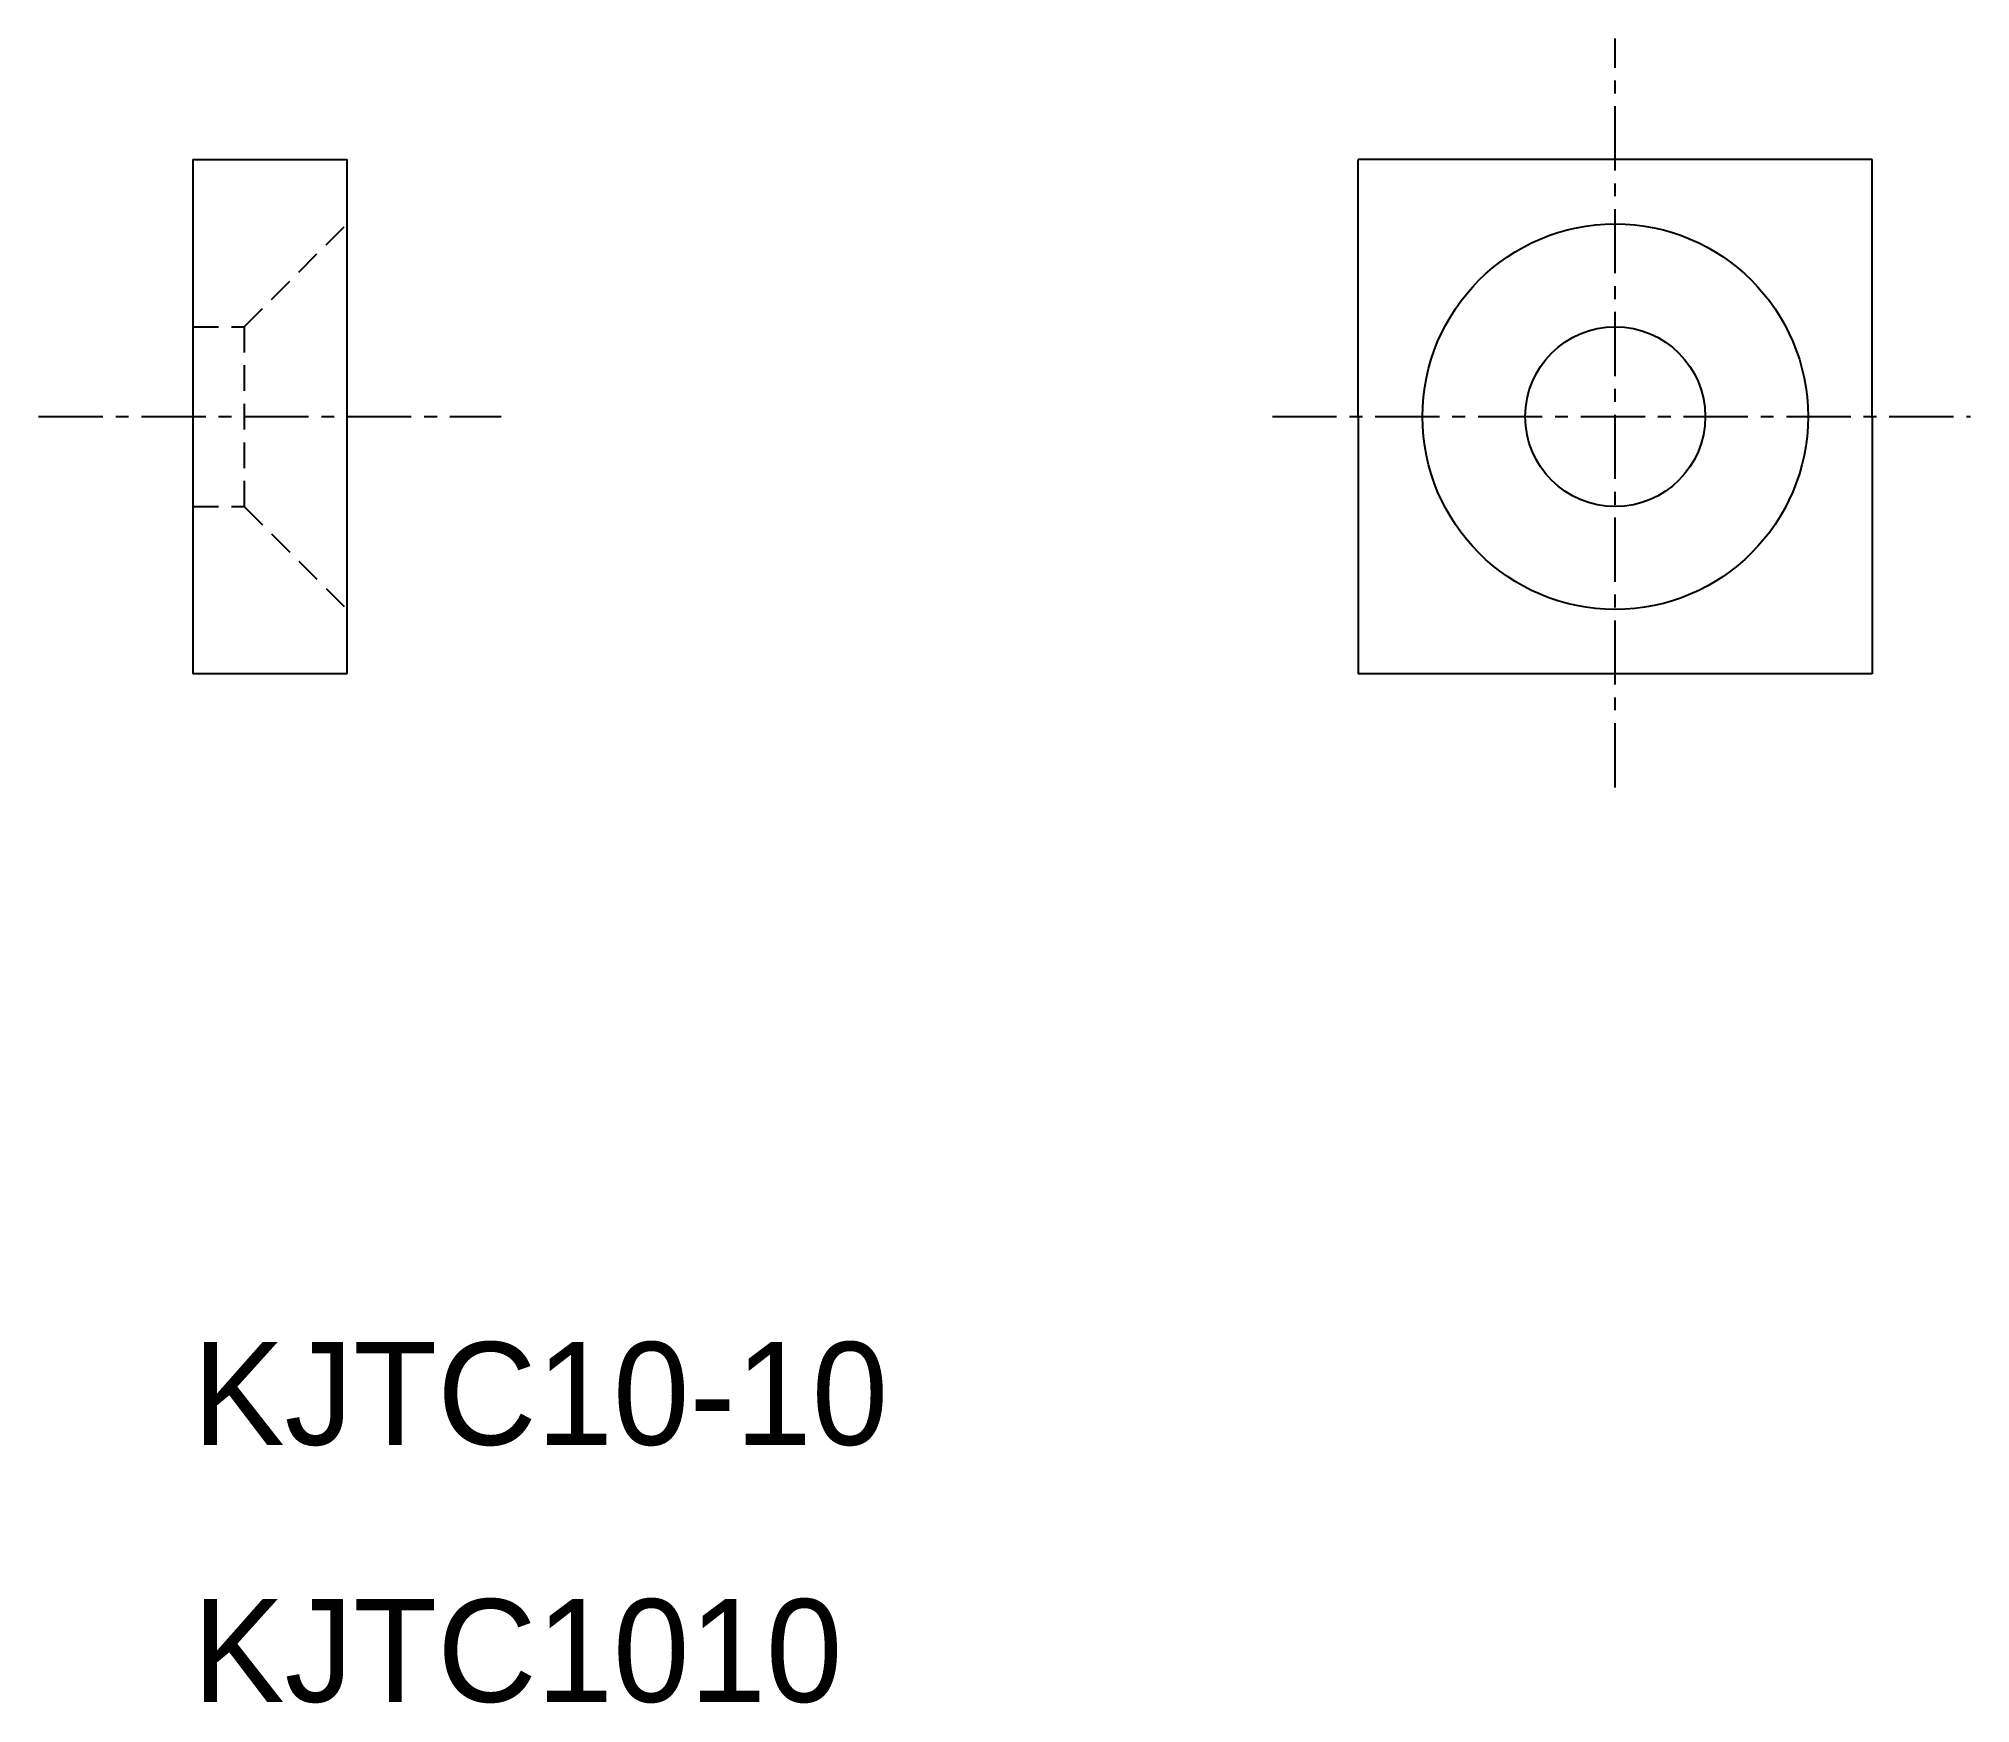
# Model space of a CAD drawing. Extents: x -926.8 to -889.2, y -1045.6 to -1013.2.
import ezdxf

# ---------------------------------------------------------------- set-up
doc = ezdxf.new("R2010")
doc.units = 0
doc.linetypes.add('CENTER', pattern=[2, 1.25, -0.25, 0.25, -0.25])
doc.linetypes.add('DASHED', pattern=[0.75, 0.5, -0.25])
doc.layers.get('0').update_dxf_attribs({"linetype": 'CONTINUOUS'})
doc.layers.add('CENTER', color=1, linetype='CENTER')

msp = doc.modelspace()

# ---------------------------------------------------------------- linework, layer by layer
at = {"color": 7, "linetype": 'CONTINUOUS'}
for p, q in [((-923.816, -1015.586), (-920.816, -1015.586)), ((-923.816, -1015.586), (-923.816, -1025.586)), ((-920.816, -1025.586), (-920.816, -1015.586)), ((-891.147, -1015.586), (-901.147, -1015.586)), ((-901.147, -1020.586), (-901.147, -1015.586)), ((-891.147, -1020.586), (-891.147, -1015.586)), ((-901.147, -1020.586), (-901.147, -1025.586)), ((-891.147, -1020.586), (-891.147, -1025.586)), ((-920.816, -1025.586), (-923.816, -1025.586)), ((-891.147, -1025.586), (-901.147, -1025.586))]:
    msp.add_line(p, q, dxfattribs=at)
at = {"color": 3, "linetype": 'DASHED'}
for p, q in [((-922.816, -1018.836), (-920.816, -1016.836)), ((-923.816, -1018.836), (-922.816, -1018.836)), ((-922.816, -1018.836), (-922.816, -1022.336)), ((-923.816, -1022.336), (-922.816, -1022.336)), ((-922.816, -1022.336), (-920.816, -1024.336))]:
    msp.add_line(p, q, dxfattribs=at)
at = {"color": 7, "linetype": 'CONTINUOUS'}
for radius in [3.75, 1.75]:
    msp.add_circle((-896.147, -1020.586), radius, dxfattribs=at)
at = {"layer": 'CENTER', "color": 1, "linetype": 'CENTER'}
for p, q in [((-896.147, -1027.798), (-896.147, -1013.233)), ((-926.816, -1020.586), (-917.816, -1020.586)), ((-902.816, -1020.586), (-889.239, -1020.586))]:
    msp.add_line(p, q, dxfattribs=at)

# ---------------------------------------------------------------- texts
at = {"color": 7, "linetype": 'CONTINUOUS'}
for s, p in [('KJTC10-10', (-923.816, -1040.586)), ('KJTC1010', (-923.816, -1045.586))]:
    msp.add_text(s, height=2, dxfattribs=at).set_placement(p)

doc.saveas('drawing.dxf')
